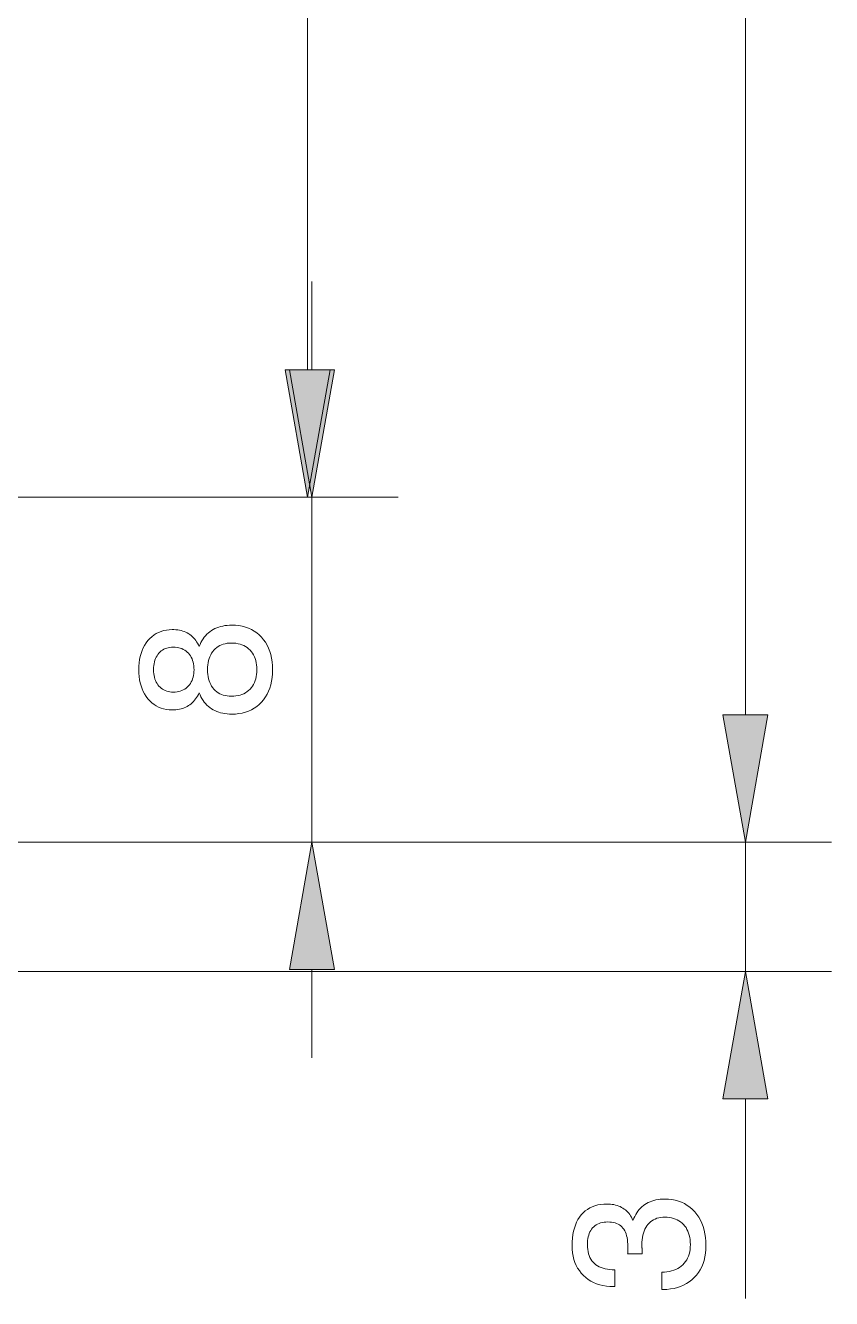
# Model space of a CAD drawing. Extents: x 0 to 297, y 0 to 420.
# Drawn here: x 191.32 to 210.02, y 104.82 to 134.34 of the extents above; entities that cross this region are included whole.
import ezdxf

# ---------------------------------------------------------------- set-up
doc = ezdxf.new("R2010")
doc.units = 0

msp = doc.modelspace()

# ---------------------------------------------------------------- linework, layer by layer
at = {"color": 7, "lineweight": 13}
for p, q in [((208.02, 118.356), (208.02, 338.447)), ((197.863, 126.356), (197.863, 168.447)), ((169.963, 123.402), (199.863, 123.402)), ((169.963, 123.402), (199.963, 123.402)), ((168.913, 115.402), (199.963, 115.402)), ((168.963, 115.402), (210.02, 115.402)), ((168.963, 115.402), (210.02, 115.402)), ((164.67, 112.402), (210.02, 112.402))]:
    msp.add_line(p, q, dxfattribs=at)
at = {"color": 7, "lineweight": 13, "ltscale": 0.051139}
for p, q in [((197.963, 126.356), (197.963, 128.402)), ((208.02, 118.356), (208.02, 120.402)), ((197.963, 110.402), (197.963, 112.447))]:
    msp.add_line(p, q, dxfattribs=at)
at = {"color": 7, "lineweight": 13, "ltscale": 0.2}
msp.add_line((197.963, 115.402), (197.963, 123.402), dxfattribs=at)
at = {"color": 7, "lineweight": 13, "ltscale": 0.075}
msp.add_line((208.02, 112.402), (208.02, 115.402), dxfattribs=at)
at = {"color": 7, "lineweight": 13, "ltscale": 0.11579}
msp.add_line((208.02, 104.816), (208.02, 109.447), dxfattribs=at)
at = {"color": 7, "lineweight": 13}
for points in [[(197.342, 126.356), (197.863, 123.402), (198.384, 126.356)], [(197.442, 126.356), (197.963, 123.402), (198.484, 126.356)], [(195.348, 118.865), (195.329, 118.826), (195.309, 118.79), (195.288, 118.755), (195.265, 118.722), (195.241, 118.692), (195.216, 118.663), (195.189, 118.636), (195.161, 118.611), (195.132, 118.589), (195.102, 118.568), (195.07, 118.549), (195.036, 118.532), (195.001, 118.517), (194.965, 118.504), (194.928, 118.493), (194.889, 118.485), (194.848, 118.478), (194.806, 118.473), (194.763, 118.47), (194.718, 118.469), (194.65, 118.471), (194.586, 118.479), (194.523, 118.492), (194.463, 118.51), (194.406, 118.533), (194.352, 118.562), (194.3, 118.595), (194.25, 118.634), (194.203, 118.678), (194.159, 118.727), (194.118, 118.78), (194.082, 118.837), (194.049, 118.896), (194.022, 118.959), (193.998, 119.024), (193.979, 119.093), (193.963, 119.165), (193.953, 119.241), (193.946, 119.319), (193.944, 119.4), (193.946, 119.482), (193.953, 119.561), (193.963, 119.636), (193.979, 119.709), (193.998, 119.778), (194.022, 119.843), (194.049, 119.906), (194.082, 119.965), (194.118, 120.021), (194.159, 120.074), (194.203, 120.123), (194.25, 120.166), (194.3, 120.205), (194.352, 120.238), (194.406, 120.266), (194.463, 120.289), (194.523, 120.307), (194.586, 120.32), (194.65, 120.328), (194.718, 120.33), (194.763, 120.329), (194.807, 120.326), (194.849, 120.322), (194.89, 120.315), (194.929, 120.306), (194.967, 120.295), (195.003, 120.283), (195.038, 120.268), (195.072, 120.252), (195.104, 120.233), (195.134, 120.213), (195.163, 120.19), (195.191, 120.166), (195.218, 120.139), (195.243, 120.11), (195.267, 120.08), (195.289, 120.047), (195.31, 120.012), (195.33, 119.975), (195.348, 119.936), (195.368, 119.984), (195.389, 120.03), (195.413, 120.073), (195.438, 120.114), (195.466, 120.152), (195.495, 120.188), (195.527, 120.222), (195.56, 120.253), (195.595, 120.282), (195.633, 120.308), (195.672, 120.332), (195.713, 120.353), (195.756, 120.372), (195.8, 120.388), (195.846, 120.402), (195.894, 120.413), (195.944, 120.422), (195.995, 120.429), (196.048, 120.432), (196.103, 120.434), (196.188, 120.431), (196.269, 120.422), (196.346, 120.408), (196.421, 120.389), (196.491, 120.364), (196.559, 120.333), (196.622, 120.297), (196.682, 120.255), (196.739, 120.207), (196.792, 120.154), (196.841, 120.096), (196.885, 120.035), (196.923, 119.969), (196.957, 119.9), (196.985, 119.826), (197.008, 119.749), (197.026, 119.668), (197.039, 119.582), (197.047, 119.493), (197.05, 119.4), (197.047, 119.308), (197.039, 119.219), (197.026, 119.134), (197.008, 119.052), (196.985, 118.975), (196.957, 118.902), (196.923, 118.832), (196.885, 118.767), (196.841, 118.705), (196.792, 118.648), (196.739, 118.595), (196.682, 118.548), (196.622, 118.506), (196.559, 118.47), (196.491, 118.439), (196.421, 118.414), (196.346, 118.395), (196.269, 118.381), (196.188, 118.372), (196.103, 118.37), (196.048, 118.371), (195.995, 118.375), (195.944, 118.381), (195.894, 118.39), (195.846, 118.401), (195.8, 118.415), (195.756, 118.431), (195.713, 118.45), (195.672, 118.471), (195.633, 118.495), (195.595, 118.521), (195.56, 118.55), (195.527, 118.581), (195.495, 118.614), (195.466, 118.65), (195.438, 118.688), (195.413, 118.729), (195.389, 118.772), (195.368, 118.817)], [(194.752, 118.88), (194.794, 118.881), (194.834, 118.885), (194.873, 118.893), (194.91, 118.903), (194.945, 118.915), (194.979, 118.931), (195.011, 118.949), (195.042, 118.971), (195.07, 118.995), (195.097, 119.022), (195.122, 119.051), (195.144, 119.083), (195.164, 119.116), (195.181, 119.151), (195.195, 119.188), (195.207, 119.227), (195.216, 119.267), (195.223, 119.31), (195.227, 119.354), (195.228, 119.4), (195.227, 119.447), (195.223, 119.492), (195.216, 119.535), (195.207, 119.576), (195.195, 119.615), (195.181, 119.652), (195.164, 119.687), (195.144, 119.72), (195.122, 119.752), (195.097, 119.781), (195.07, 119.808), (195.042, 119.832), (195.011, 119.854), (194.979, 119.872), (194.945, 119.888), (194.91, 119.901), (194.873, 119.911), (194.834, 119.918), (194.794, 119.922), (194.752, 119.923), (194.709, 119.922), (194.669, 119.918), (194.631, 119.911), (194.594, 119.901), (194.559, 119.889), (194.527, 119.873), (194.495, 119.855), (194.466, 119.834), (194.439, 119.811), (194.413, 119.784), (194.39, 119.755), (194.369, 119.724), (194.35, 119.691), (194.334, 119.656), (194.321, 119.619), (194.31, 119.579), (194.301, 119.538), (194.295, 119.494), (194.291, 119.448), (194.29, 119.4), (194.291, 119.353), (194.295, 119.308), (194.301, 119.264), (194.31, 119.223), (194.321, 119.184), (194.334, 119.147), (194.35, 119.112), (194.369, 119.079), (194.39, 119.048), (194.413, 119.019), (194.439, 118.992), (194.466, 118.969), (194.495, 118.948), (194.527, 118.93), (194.559, 118.915), (194.594, 118.902), (194.631, 118.892), (194.669, 118.885), (194.709, 118.881)], [(196.094, 118.785), (196.148, 118.787), (196.2, 118.792), (196.249, 118.8), (196.295, 118.811), (196.34, 118.826), (196.382, 118.844), (196.422, 118.866), (196.459, 118.891), (196.495, 118.919), (196.528, 118.95), (196.558, 118.985), (196.585, 119.021), (196.609, 119.06), (196.63, 119.102), (196.647, 119.146), (196.661, 119.192), (196.673, 119.24), (196.681, 119.291), (196.685, 119.345), (196.687, 119.4), (196.685, 119.457), (196.681, 119.51), (196.673, 119.562), (196.661, 119.61), (196.647, 119.657), (196.63, 119.701), (196.609, 119.743), (196.585, 119.782), (196.558, 119.818), (196.528, 119.853), (196.495, 119.884), (196.459, 119.912), (196.422, 119.937), (196.382, 119.959), (196.34, 119.977), (196.295, 119.992), (196.249, 120.003), (196.2, 120.012), (196.148, 120.017), (196.094, 120.018), (196.045, 120.017), (195.997, 120.012), (195.951, 120.003), (195.907, 119.992), (195.866, 119.977), (195.827, 119.959), (195.79, 119.938), (195.754, 119.913), (195.722, 119.885), (195.691, 119.854), (195.663, 119.82), (195.637, 119.783), (195.615, 119.744), (195.596, 119.702), (195.579, 119.658), (195.566, 119.612), (195.556, 119.563), (195.548, 119.511), (195.544, 119.457), (195.542, 119.4), (195.544, 119.344), (195.548, 119.291), (195.556, 119.239), (195.566, 119.191), (195.579, 119.144), (195.596, 119.1), (195.615, 119.059), (195.637, 119.02), (195.663, 118.983), (195.691, 118.949), (195.722, 118.918), (195.754, 118.89), (195.79, 118.865), (195.827, 118.844), (195.866, 118.826), (195.907, 118.811), (195.951, 118.8), (195.997, 118.791), (196.045, 118.787)], [(207.499, 118.356), (208.02, 115.402), (208.541, 118.356)], [(207.499, 118.356), (208.02, 115.402), (208.541, 118.356)], [(198.484, 112.447), (197.963, 115.402), (197.442, 112.447)], [(208.541, 109.447), (208.02, 112.402), (207.499, 109.447)], [(206.08, 105.026), (206.08, 105.425), (206.141, 105.428), (206.2, 105.434), (206.257, 105.443), (206.31, 105.456), (206.36, 105.471), (206.408, 105.49), (206.453, 105.513), (206.495, 105.538), (206.534, 105.567), (206.57, 105.599), (206.603, 105.634), (206.632, 105.671), (206.659, 105.711), (206.681, 105.754), (206.7, 105.8), (206.716, 105.848), (206.728, 105.899), (206.737, 105.953), (206.742, 106.009), (206.744, 106.068), (206.742, 106.126), (206.737, 106.181), (206.73, 106.234), (206.718, 106.284), (206.704, 106.332), (206.687, 106.377), (206.666, 106.42), (206.643, 106.46), (206.616, 106.497), (206.586, 106.533), (206.553, 106.565), (206.518, 106.594), (206.48, 106.619), (206.44, 106.641), (206.398, 106.66), (206.353, 106.675), (206.306, 106.687), (206.257, 106.696), (206.205, 106.701), (206.151, 106.702), (206.102, 106.701), (206.055, 106.696), (206.011, 106.687), (205.968, 106.676), (205.928, 106.66), (205.89, 106.642), (205.854, 106.62), (205.821, 106.595), (205.789, 106.567), (205.76, 106.535), (205.734, 106.5), (205.71, 106.462), (205.689, 106.422), (205.671, 106.379), (205.655, 106.333), (205.643, 106.285), (205.633, 106.234), (205.626, 106.18), (205.621, 106.123), (205.62, 106.064), (205.62, 106.055), (205.62, 106.047), (205.62, 106.038), (205.62, 106.029), (205.621, 106.02), (205.621, 106.011), (205.621, 106.002), (205.621, 105.993), (205.622, 105.984), (205.622, 105.975), (205.623, 105.965), (205.623, 105.955), (205.624, 105.945), (205.624, 105.933), (205.625, 105.921), (205.625, 105.909), (205.626, 105.896), (205.627, 105.882), (205.628, 105.868), (205.629, 105.853), (205.289, 105.853), (205.29, 105.862), (205.29, 105.871), (205.29, 105.88), (205.291, 105.889), (205.291, 105.898), (205.291, 105.907), (205.292, 105.916), (205.292, 105.924), (205.292, 105.933), (205.292, 105.941), (205.292, 105.95), (205.293, 105.958), (205.293, 105.966), (205.293, 105.974), (205.293, 105.982), (205.293, 105.99), (205.293, 105.997), (205.293, 106.005), (205.293, 106.012), (205.293, 106.019), (205.292, 106.076), (205.289, 106.13), (205.283, 106.18), (205.275, 106.228), (205.265, 106.273), (205.252, 106.314), (205.237, 106.353), (205.22, 106.388), (205.2, 106.421), (205.178, 106.45), (205.154, 106.477), (205.128, 106.501), (205.099, 106.522), (205.067, 106.54), (205.033, 106.556), (204.997, 106.568), (204.958, 106.578), (204.917, 106.585), (204.873, 106.589), (204.827, 106.591), (204.783, 106.589), (204.741, 106.585), (204.7, 106.578), (204.662, 106.569), (204.626, 106.557), (204.592, 106.542), (204.56, 106.524), (204.531, 106.504), (204.503, 106.48), (204.477, 106.455), (204.454, 106.426), (204.433, 106.396), (204.415, 106.362), (204.399, 106.327), (204.386, 106.289), (204.375, 106.249), (204.366, 106.206), (204.36, 106.161), (204.356, 106.113), (204.355, 106.064), (204.357, 106.008), (204.362, 105.954), (204.37, 105.904), (204.381, 105.856), (204.396, 105.811), (204.414, 105.769), (204.435, 105.73), (204.459, 105.693), (204.487, 105.659), (204.517, 105.628), (204.551, 105.6), (204.588, 105.575), (204.629, 105.552), (204.672, 105.533), (204.718, 105.517), (204.767, 105.503), (204.819, 105.493), (204.874, 105.486), (204.933, 105.481), (204.994, 105.48), (204.994, 105.096), (204.964, 105.096), (204.878, 105.098), (204.795, 105.106), (204.716, 105.119), (204.641, 105.137), (204.569, 105.16), (204.5, 105.188), (204.435, 105.221), (204.374, 105.26), (204.316, 105.303), (204.262, 105.352), (204.213, 105.405), (204.168, 105.462), (204.129, 105.522), (204.095, 105.585), (204.066, 105.653), (204.043, 105.724), (204.025, 105.798), (204.011, 105.876), (204.004, 105.957), (204.001, 106.043), (204.003, 106.132), (204.009, 106.218), (204.02, 106.3), (204.035, 106.377), (204.054, 106.45), (204.078, 106.52), (204.105, 106.585), (204.137, 106.646), (204.173, 106.702), (204.214, 106.755), (204.258, 106.803), (204.306, 106.846), (204.357, 106.884), (204.411, 106.917), (204.469, 106.945), (204.53, 106.968), (204.595, 106.985), (204.663, 106.998), (204.734, 107.006), (204.808, 107.008), (204.851, 107.007), (204.893, 107.004), (204.933, 106.999), (204.972, 106.993), (205.01, 106.984), (205.046, 106.974), (205.081, 106.961), (205.115, 106.947), (205.148, 106.93), (205.179, 106.912), (205.21, 106.892), (205.238, 106.87), (205.265, 106.846), (205.291, 106.821), (205.315, 106.793), (205.338, 106.764), (205.359, 106.733), (205.378, 106.7), (205.397, 106.665), (205.413, 106.629), (205.432, 106.676), (205.453, 106.721), (205.476, 106.764), (205.5, 106.804), (205.527, 106.842), (205.555, 106.877), (205.586, 106.911), (205.619, 106.942), (205.653, 106.97), (205.69, 106.996), (205.728, 107.02), (205.768, 107.042), (205.81, 107.06), (205.854, 107.077), (205.899, 107.091), (205.946, 107.102), (205.995, 107.111), (206.045, 107.117), (206.097, 107.121), (206.151, 107.122), (206.236, 107.119), (206.317, 107.11), (206.395, 107.095), (206.47, 107.075), (206.541, 107.048), (206.609, 107.016), (206.673, 106.977), (206.734, 106.933), (206.791, 106.883), (206.845, 106.827), (206.895, 106.766), (206.939, 106.701), (206.978, 106.632), (207.012, 106.56), (207.041, 106.483), (207.065, 106.403), (207.083, 106.319), (207.096, 106.23), (207.104, 106.138), (207.106, 106.043), (207.104, 105.952), (207.096, 105.864), (207.082, 105.781), (207.063, 105.701), (207.038, 105.626), (207.008, 105.553), (206.973, 105.485), (206.932, 105.421), (206.886, 105.36), (206.834, 105.303), (206.778, 105.25), (206.718, 105.203), (206.655, 105.162), (206.588, 105.126), (206.517, 105.095), (206.443, 105.071), (206.365, 105.051), (206.283, 105.037), (206.198, 105.029), (206.109, 105.026)]]:
    msp.add_lwpolyline(points, close=True, dxfattribs=at)
for points in [[(197.342, 126.356), (197.863, 123.402), (197.342, 126.356), (198.384, 126.356)], [(197.442, 126.356), (197.963, 123.402), (197.442, 126.356), (198.484, 126.356)], [(207.499, 118.356), (208.02, 115.402), (207.499, 118.356), (208.541, 118.356)], [(207.499, 118.356), (208.02, 115.402), (207.499, 118.356), (208.541, 118.356)], [(198.484, 112.447), (197.963, 115.402), (198.484, 112.447), (197.442, 112.447)], [(208.541, 109.447), (208.02, 112.402), (208.541, 109.447), (207.499, 109.447)]]:
    msp.add_solid(points, dxfattribs=at)

doc.saveas('drawing.dxf')
